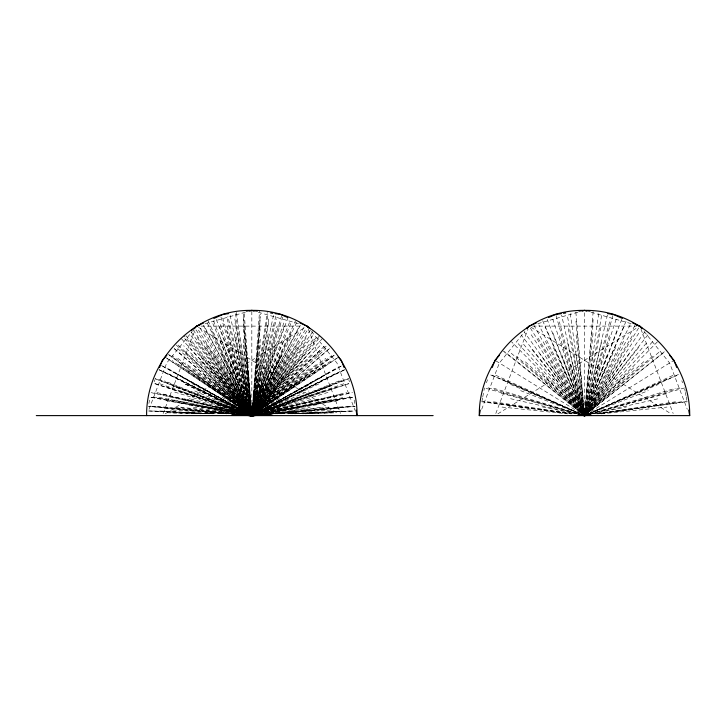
<?xml version="1.0" encoding="UTF-8"?>
<svg xmlns="http://www.w3.org/2000/svg" width="726" height="726" viewBox="0 0 726 726"><rect width="100%" height="100%" fill="white"/><g stroke="black" fill="none" stroke-linecap="round" stroke-linejoin="round"><path stroke-width="0.54" stroke-dasharray="3.63 2.72" d="M251.995 413.357L259.545 311.164M256.441 379.317L252.103 413.403L260.407 313.813M593.142 311.69L584.484 415.608L510.097 352.319M260.298 345.031L252.094 413.366L260.407 316.427M593.151 319.549L584.484 415.608L516.458 356.239M260.307 339.26L252.076 413.357L260.198 324.286M252.04 413.357L260.153 328.942M593.024 333.515L584.484 415.608L525.125 361.593M268.566 322.87L252.221 413.393L259.273 358.59M593.024 350.83L584.484 415.608L535.207 367.837M598.687 313.641L584.484 415.608L544.128 376.15M268.783 318.986L252.212 413.384L267.268 312.343M252.185 413.366L268.13 313.723M601.582 315.547L584.484 415.608L511.494 341.746M148.875 403.438L149.492 400.117M481.955 401.224L482.572 397.902M482.781 396.795L484.423 387.947M600.947 327.208L584.484 415.608L516.377 341.719M273.493 315.447L252.303 413.403L268.475 332.172M268.62 337.309L252.294 413.403L256.478 393.465M252.294 413.384L261.042 371.903M607.399 315.039L584.484 415.608L556.706 383.909M601.391 342.608L584.484 415.608L522.647 343.198M275.807 316.227L252.349 413.421L276.461 318.868M609.604 321.863L584.484 415.608L530.479 347.582M598.297 364.634L584.484 415.608L521.105 334.913M252.43 413.43L276.515 326.519M612.935 315.483L584.484 415.608L539.736 353.762M276.461 331.165L252.457 413.439L283.911 322.625M281.688 315.565L252.466 413.457L276.152 341.964M261.097 385.742L252.485 413.475L282.677 317.162M609.432 335.784L584.484 415.608L524.39 332.209M616.183 319.204L584.484 415.608L548.066 361.303M275.308 348.534L252.566 413.475L270.154 370.832M284.184 326.391L252.594 413.484L273.012 363.363M598.342 377.919L584.484 415.608L530.189 333.18M288.113 317.362L252.603 413.493L290.173 320.801M606.9 355.504L584.484 415.608L570.518 392.448M154.112 381.803L154.892 379.752M149.021 409.292L166.708 363L192.254 331.374M163.132 413.502L194.904 330.321M486.384 382.829L487.554 379.752M481.692 409.292L499.37 363L524.916 331.374M495.794 413.502L527.965 329.268M617 330.484L584.484 415.608L536.723 335.866M621.765 319.413L584.484 415.608L534.073 325.593M290.763 323.624L252.702 413.539L291.734 331.056M283.557 341.492L252.712 413.539L295.527 320.765M626.012 321.4L584.484 415.608L545.38 341.211M623.943 326.818L584.484 415.608L538.837 324.84M615.63 347.491L584.484 415.608L553.348 347.491M296.598 322.598L252.811 413.566L280.554 362.256M280.2 357.954L252.82 413.584L300.328 325.33M281.815 354.769L252.82 413.575L298.295 328.279M281.488 355.441L252.811 413.602L291.625 335.857M630.141 324.84L584.484 415.608L545.026 326.818M623.598 341.211L584.484 415.608L542.503 320.366M634.905 325.593L584.484 415.608L547.204 319.413M290.155 347.491L252.938 413.629L299.003 331.954M304.067 327.217L252.975 413.666L289.266 354.188M269.364 386.332L252.957 413.72L261.151 400.162M632.255 335.866L584.484 415.608L551.978 330.484M274.818 377.257L252.975 413.693L261.042 400.325M598.46 392.448L584.484 415.608L562.078 355.504M638.608 328.034L584.484 415.608L570.636 377.919M310.438 329.985L253.102 413.747L305.174 330.076M297.787 347.518L253.084 413.738L298.785 341.547M253.047 413.72L307.615 329.831M638.789 333.18L584.484 415.608L552.795 319.204M620.912 361.303L584.484 415.608L559.546 335.784M253.111 413.766L306.463 337.418M644.588 332.209L584.484 415.608L556.043 315.483M629.233 353.762L584.484 415.608L570.681 364.634M283.657 376.667L253.238 413.874L312.779 331.709M313.242 339.36L253.238 413.856L306.363 342.209M295.31 360.967L253.229 413.847L286.534 369.135M253.202 413.802L312.661 335.702M647.864 334.913L584.484 415.608L559.374 321.863M638.499 347.582L584.484 415.608L567.587 342.608M253.256 413.865L317.779 335.693M319.658 335.684L253.283 413.884L313.115 349.006M646.331 343.198L584.484 415.608L561.579 315.039M304.53 354.315L253.292 413.902L322.398 338.552M318.895 338.552L253.301 413.911L293.849 368.427M612.272 383.909L584.484 415.608L568.031 327.208M652.601 341.719L584.484 415.608L567.396 315.547M253.374 413.956L302.96 361.067M274.963 391.623L253.365 414.011L327.344 345.059M319.939 345.748L253.392 414.001L319.912 350.585M657.484 341.746L584.484 415.608L570.282 313.641M312.289 355.141L253.41 414.02L325.466 345.077M624.85 376.15L584.484 415.608L575.954 350.83M633.771 367.837L584.484 415.608L575.954 333.515M643.853 361.593L584.484 415.608L575.827 319.549M253.492 414.101L325.938 348.598M299.239 375.696L253.546 414.156L288.086 383.519M329.495 348.625L253.528 414.138L270.371 399.3M652.52 356.239L584.484 415.608L575.836 311.69M253.528 414.138L329.277 348.689M658.881 352.319L584.484 415.608L584.484 312.661M309.14 368.645L254.427 413.475L318.424 362.9M664.308 351.765L585.365 414.9L664.807 351.756M254.499 413.539L325.883 358.29M254.49 413.557L283.848 390.969M306.88 375.805L254.581 413.62L331.6 355.695M296.353 383.246L254.554 413.62L335.258 354.361M254.554 413.611L334.559 354.996M316.845 369.652L254.572 413.666L331.573 360.55M338.488 357.201L254.617 413.72L325.221 364.47M254.635 413.702L336.265 358.58M165.21 413.82L305.229 327.29M254.708 413.82L281.661 397.167M497.882 413.82L637.891 327.29M585.419 415.027L672.884 360.976M321.682 377.275L254.781 413.983L336.374 368.191M340.911 366.312L254.79 413.965L330.021 372.12M254.772 413.974L342.164 365.487M254.817 413.992L311.735 383.419M344.56 369.833L255.851 413.62L335.476 373.581M255.851 413.593L301.118 390.915M328.07 378.164L255.888 413.611L341.038 371.077M255.861 413.611L344.687 369.643M318.832 383.873L255.888 413.684L288.603 398.647M588.623 413.729L673.274 375.242M666.913 379.19L588.614 413.784L658.382 384.462M678.483 374.471L588.623 413.802L678.229 374.97M255.969 413.811L308.849 390.969M339.151 380.896L256.033 413.929L344.805 379.344M588.677 413.974L648.336 390.661M348.616 378.636L256.024 414.001L348.444 378.827M331.728 385.615L257.095 413.629L327.562 387.23M275.054 407.023L257.104 413.657L297.596 398.864M343.806 383.773L257.176 413.756L322.362 391.278M348.87 383.727L257.158 413.856L337.354 386.876M257.195 413.829L348.562 383.582M286.897 404.772L257.14 413.965L328.878 392.122M589.893 413.974L675.253 388.265M590.991 413.729L680.888 387.82M205.186 323.642L245.315 312.244M537.848 323.642L577.978 312.244M684.554 387.947L591.018 413.802L667.884 393.193M258.32 413.838L313.069 398.955M258.338 413.893L284.401 407.023M259.463 413.711L319.476 398.81M259.545 413.738L346.629 392.612M340.213 394.418L259.463 413.775L352.527 392.63M259.554 413.802L351.202 392.467M592.207 413.838L658.355 398.71M593.342 413.784L626.529 406.941M331.737 399.654L260.707 413.838L344.832 397.276M350.268 397.068L261.777 413.729L345.104 398.075M337.445 400.688L261.832 413.865L352.6 397.267M261.777 413.802L352.691 397.331M316.727 404.772L262.821 413.766L302.488 407.232M263.003 413.884L288.703 409.909M596.699 413.756L675.489 401.805M263.946 413.874L310.229 407.277M596.781 413.856L681.732 401.75M686.161 401.632L597.897 413.766L687.286 401.759M597.761 413.865L649.743 407.068M266.315 413.884L323.143 407.123M268.575 413.766L328.878 407.132M601.21 413.874L666.958 407.077M269.7 413.865L346.665 406.388M270.934 413.838L351.865 406.333M273.176 413.793L339.478 408.157M273.257 413.82L319.504 409.972M274.909 413.82L289.193 412.722M276.679 413.838L330.902 409.972M280.59 413.82L298.295 412.722M287.832 413.811L344.079 411.007M290.219 413.802L350.068 410.989M291.244 413.793L354.188 410.952M292.251 413.802L355.15 410.989M294.466 413.829L320.275 412.758M302.479 413.802L331.746 412.758M304.974 413.82L336.637 412.758M201.029 326.11L302.624 326.11M532.566 326.11L636.412 326.11M167.016 412.758L198.679 413.82M171.899 412.758L201.166 413.802M183.379 412.758L209.188 413.829M148.503 410.989L211.393 413.802M149.465 410.952L212.455 413.811M189.885 412.758L212.409 413.793M153.585 410.989L213.435 413.802M159.566 411.007L215.822 413.811M205.358 412.722L223.064 413.82M172.752 409.972L226.975 413.838M214.451 412.722L228.744 413.82M184.141 409.972L230.396 413.82M164.167 408.157L230.469 413.793M151.779 406.333L232.719 413.838M156.988 406.388L233.953 413.865M502.02 407.077L567.768 413.874M174.766 407.132L235.07 413.766M180.511 407.123L237.338 413.884M519.235 407.068L571.217 413.865M481.692 401.759L571.081 413.802L482.817 401.632M487.237 401.75L572.197 413.856M193.425 407.277L239.707 413.874M493.489 401.805L572.279 413.756M214.95 409.909L240.651 413.884M201.166 407.232L240.814 413.784L186.918 404.772M166.2 400.688L241.812 413.865L151.044 397.267M150.963 397.331L241.867 413.802M153.386 397.068L241.867 413.729M158.822 397.276L242.965 413.856L171.917 399.654M542.449 406.941L575.636 413.784M510.623 398.71L576.771 413.838M151.126 392.63L244.163 413.856L152.442 392.467M163.441 394.418L244.19 413.775M157.025 392.612L244.108 413.738M184.168 398.81L244.19 413.711M219.252 407.023L245.306 413.893M501.094 393.193L577.987 413.856L484.169 387.875M190.584 398.955L245.334 413.838M591 312.244L631.121 323.642M258.329 312.244L298.459 323.642M488.09 387.82L577.987 413.729M493.725 388.265L579.085 413.974M174.775 392.122L246.477 413.974L216.756 404.772M154.783 383.727L246.495 413.856L166.299 386.876M155.092 383.582L246.45 413.829M181.291 391.278L246.477 413.766L228.599 407.023M159.838 383.773L246.477 413.756M206.057 398.864L246.568 413.684M176.082 387.23L246.568 413.639L171.917 385.615M155.201 378.827L247.62 414.011L155.037 378.636M158.849 379.344L247.648 413.974L164.503 380.896M520.642 390.661L580.301 413.974M510.596 384.462L580.328 413.847L502.056 379.19M194.795 390.969L247.675 413.811M490.749 374.97L580.364 413.82L490.495 374.471M495.704 375.242L580.355 413.729M215.05 398.647L247.738 413.72L184.821 383.873M185.529 384.217L247.748 413.675M175.583 378.164L247.757 413.611L168.169 373.581M159.094 369.833L247.802 413.62L202.536 390.915M158.967 369.643L247.784 413.611L162.606 371.077M191.909 383.419L248.827 413.992M181.963 377.275L248.873 413.983L167.27 368.191M162.742 366.312L248.855 413.965L173.632 372.12M161.49 365.487L248.882 413.974M531.087 327.29L671.096 413.82M495.949 360.886L583.559 415.027M198.416 327.29L338.434 413.82M221.993 397.167L248.936 413.82M165.165 357.201L249.027 413.72L178.433 364.47M167.379 358.58L249.009 413.702L172.071 360.55M186.809 369.652L249.082 413.666M196.764 375.805L249.072 413.62L219.796 390.969M207.291 383.246L249.1 413.62L172.044 355.695M169.085 354.996L249.1 413.611L168.387 354.361M177.77 358.29L249.145 413.539L185.221 362.9M503.281 351.048L583.604 414.9L504.67 351.765M194.514 368.645L249.218 413.475M204.405 375.696L250.098 414.156L215.568 383.519M174.158 348.625L250.116 414.129L233.282 399.3M174.376 348.689L250.125 414.138M177.716 348.598L250.161 414.101L183.732 350.585M176.3 345.059L250.18 414.074M178.179 345.077L250.189 414.038L228.69 391.623M191.355 355.141L250.243 414.02L183.705 345.748M200.694 361.067L250.279 413.956L190.53 349.006M181.255 338.552L250.307 413.947L183.996 335.684M209.805 368.427L250.343 413.938L199.115 354.315M184.758 338.552L250.352 413.911M185.865 335.693L250.388 413.865L190.403 339.36M219.996 376.667L250.406 413.874M644.062 331.374L669.608 363L687.286 409.292M311.4 331.374L336.946 363L355.023 410.344M208.344 360.967L250.425 413.847L190.865 331.709M190.983 335.702L250.461 413.811L197.281 342.209M217.119 369.135L250.488 413.82M197.191 337.418L250.543 413.766M193.207 329.985L250.552 413.747L198.47 330.076M205.866 347.518L250.57 413.738L204.859 341.547M196.029 329.831L250.597 413.72M530.361 328.034L583.296 413.684M214.388 354.188L250.651 413.684L199.586 327.217M247.158 407.885L250.661 413.675L228.835 377.257M242.502 400.162L250.67 413.693L233.291 384.762M204.65 331.954L250.715 413.639M223.1 362.256L250.76 413.629L211.91 331.056M203.316 325.33L250.76 413.62L207.055 322.598M205.358 328.279L250.769 413.62L221.829 354.769M212.028 335.857L250.815 413.584M208.126 320.765L250.887 413.566L212.89 323.624M220.096 341.492L250.942 413.548M233.491 370.832L250.969 413.521L219.633 335.829M230.641 363.363L250.978 413.521M213.48 320.801L250.978 413.521L219.733 322.625M681.814 380.778L682.594 382.829M641.004 329.268L673.183 413.502M348.752 379.752L349.542 381.803M308.341 329.268L340.521 413.502M216.312 319.476L251.042 413.493L228.336 348.534M219.461 326.391L251.051 413.484M227.492 341.964L251.123 413.475L227.184 331.165M220.976 317.162L251.151 413.457L221.956 315.565M242.548 385.742L251.16 413.475M227.129 326.519L251.223 413.43L227.193 318.868M235.877 349.651L251.296 413.412L227.846 316.227M230.16 315.447L251.35 413.403L235.079 322.87M235.033 337.309L251.35 413.403L235.179 332.172M242.602 371.903L251.359 413.421M684.754 389.054L685.172 391.269M685.371 392.376L685.988 395.697M686.197 396.795L687.023 401.224M354.152 400.117L354.769 403.438M234.87 318.986L251.432 413.384L247.203 379.317M235.523 313.723L251.468 413.366L244.381 358.59M236.386 312.343L251.495 413.384M243.346 345.031L251.559 413.366L244.099 311.164M243.346 339.26L251.577 413.357L243.246 313.813M243.491 328.942L251.604 413.357L243.237 316.427M247.221 366.031L251.613 413.348L243.455 324.286M251.822 311.254L251.822 415.608M355.087 406.279L272.032 413.784L355.05 406.369M231.63 413.802L148.603 406.369L231.621 413.784"/><path stroke-width="1.09" d="M146.616 415.608C145.926 359.497 195.457 309.203 251.822 310.392C308.187 309.203 357.718 359.497 357.038 415.608L356.003 410.072M479.278 415.608C478.588 359.497 528.12 309.203 584.484 310.392C640.849 309.203 690.381 359.497 689.7 415.608L479.278 415.608L480.303 410.072M159.584 367.465L162.325 360.296L166.826 355.232M492.255 367.465L494.987 360.296L499.488 355.232M194.386 328.742L196.51 326.11L203.661 322.952M527.049 328.742L529.172 326.11L536.323 322.952M191.464 330.575L196.51 326.11L199.768 325.184M526.649 328.343L529.172 326.11M213.88 318.451L223.073 314.394L228.599 313.632M548.584 317.552L555.735 314.394L561.271 313.632M253.937 414.782L251.822 415.608L231.467 414.927M586.581 414.791L584.484 415.608L577.805 414.918M234.997 414.909L251.822 415.608L253.937 414.827L251.822 415.608L232.692 414.927M236.077 414.891L251.822 415.608L253.928 414.818L251.822 415.608L236.104 414.9M253.928 414.818L251.822 415.608L237.184 414.936L251.822 415.608L272.177 414.927M240.76 414.918L251.822 415.608L253.964 414.864L251.822 415.608L238.328 414.936M243.029 414.927L251.822 415.608L253.964 414.891L251.822 415.608L241.658 414.882M253.973 414.891L251.822 415.608L243.927 414.945M268.656 414.909L251.822 415.608L243.954 414.873L251.822 415.608L253.946 414.945L251.822 415.608L243.954 414.936L251.822 415.608L270.961 414.927M253.964 414.954L251.822 415.608L245.052 414.945M591.173 414.918L584.484 415.608L578.903 414.836L584.484 415.608L586.653 414.982L584.484 415.608L578.958 414.882M249.653 311.009L251.822 310.392L257.358 311.164M582.316 311.009L584.484 310.392L590.02 311.164M586.672 415L584.484 415.608L580.02 414.973L584.484 415.608L590.02 414.882M586.653 415.027L584.484 415.608L581.172 414.918M246.25 414.945L251.822 415.608L255.135 414.8L251.822 415.608L245.125 414.873M267.576 414.891L251.822 415.608L247.421 414.873L251.822 415.608L255.135 414.836L251.822 415.608L247.421 414.973L251.822 415.608L267.549 414.9M587.797 414.845L584.484 415.608L581.181 414.845M255.107 414.855L251.822 415.608L247.366 414.827M587.806 414.918L584.484 415.608L582.325 415.027M265.326 414.936L251.822 415.608L248.501 414.954L251.822 415.608L256.224 414.873L251.822 415.608L248.51 415.009L251.822 415.608L266.506 414.918M256.233 414.882L251.822 415.608L248.492 414.945M246.295 311.164L251.822 310.392L253.991 311.009M563.476 313.323L565.69 313.015M578.958 311.164L584.484 310.392L586.653 311.009M257.394 414.945L251.822 415.608L248.537 414.855L251.822 415.608L262.885 414.918M258.529 414.873L251.822 415.608L248.555 414.818L251.822 415.608L261.995 414.882M258.601 414.945L251.822 415.608L248.555 414.791M259.717 414.945L251.822 415.608L249.653 415.036L251.822 415.608L260.616 414.927M36.3 415.608L433.132 415.608M607.707 313.632L613.243 314.394L622.436 318.451M270.626 313.015L272.831 313.323M275.045 313.632L280.572 314.394L287.723 317.552M582.306 415L584.484 415.608L590.075 414.855L584.484 415.608L582.325 414.982L584.484 415.608L588.958 414.973L584.484 415.608L582.397 414.791M636.548 325.184L639.806 326.11L642.328 328.343M249.68 414.954L251.822 415.608L259.69 414.936L251.822 415.608L249.699 414.945L251.822 415.608L259.681 414.9L251.822 415.608L249.671 414.891L251.822 415.608L256.233 414.973L251.822 415.608L249.69 414.873L251.822 415.608L255.144 415.009L251.822 415.608L249.699 414.827L251.822 415.608L255.144 415L251.822 415.608L249.717 414.818L251.822 415.608L255.153 414.982L251.822 415.608L249.726 414.809L251.822 415.608L254 415.036L251.822 415.608L249.708 414.782L251.822 415.608L253.928 414.773L251.822 415.608L249.753 414.709M632.655 322.952L639.806 326.11L641.929 328.742M299.983 322.952L307.134 326.11L309.666 328.343M669.49 355.232L673.991 360.296L676.723 367.465M338.325 356.92L341.32 360.296L344.06 367.465M307.134 326.11L308.559 327.862M688.675 410.072L689.7 415.608M586.554 414.691L584.484 415.608L582.406 414.727L584.484 415.608L586.572 414.727L584.484 415.608L582.424 414.7L584.484 415.608L586.544 414.709"/></g></svg>
